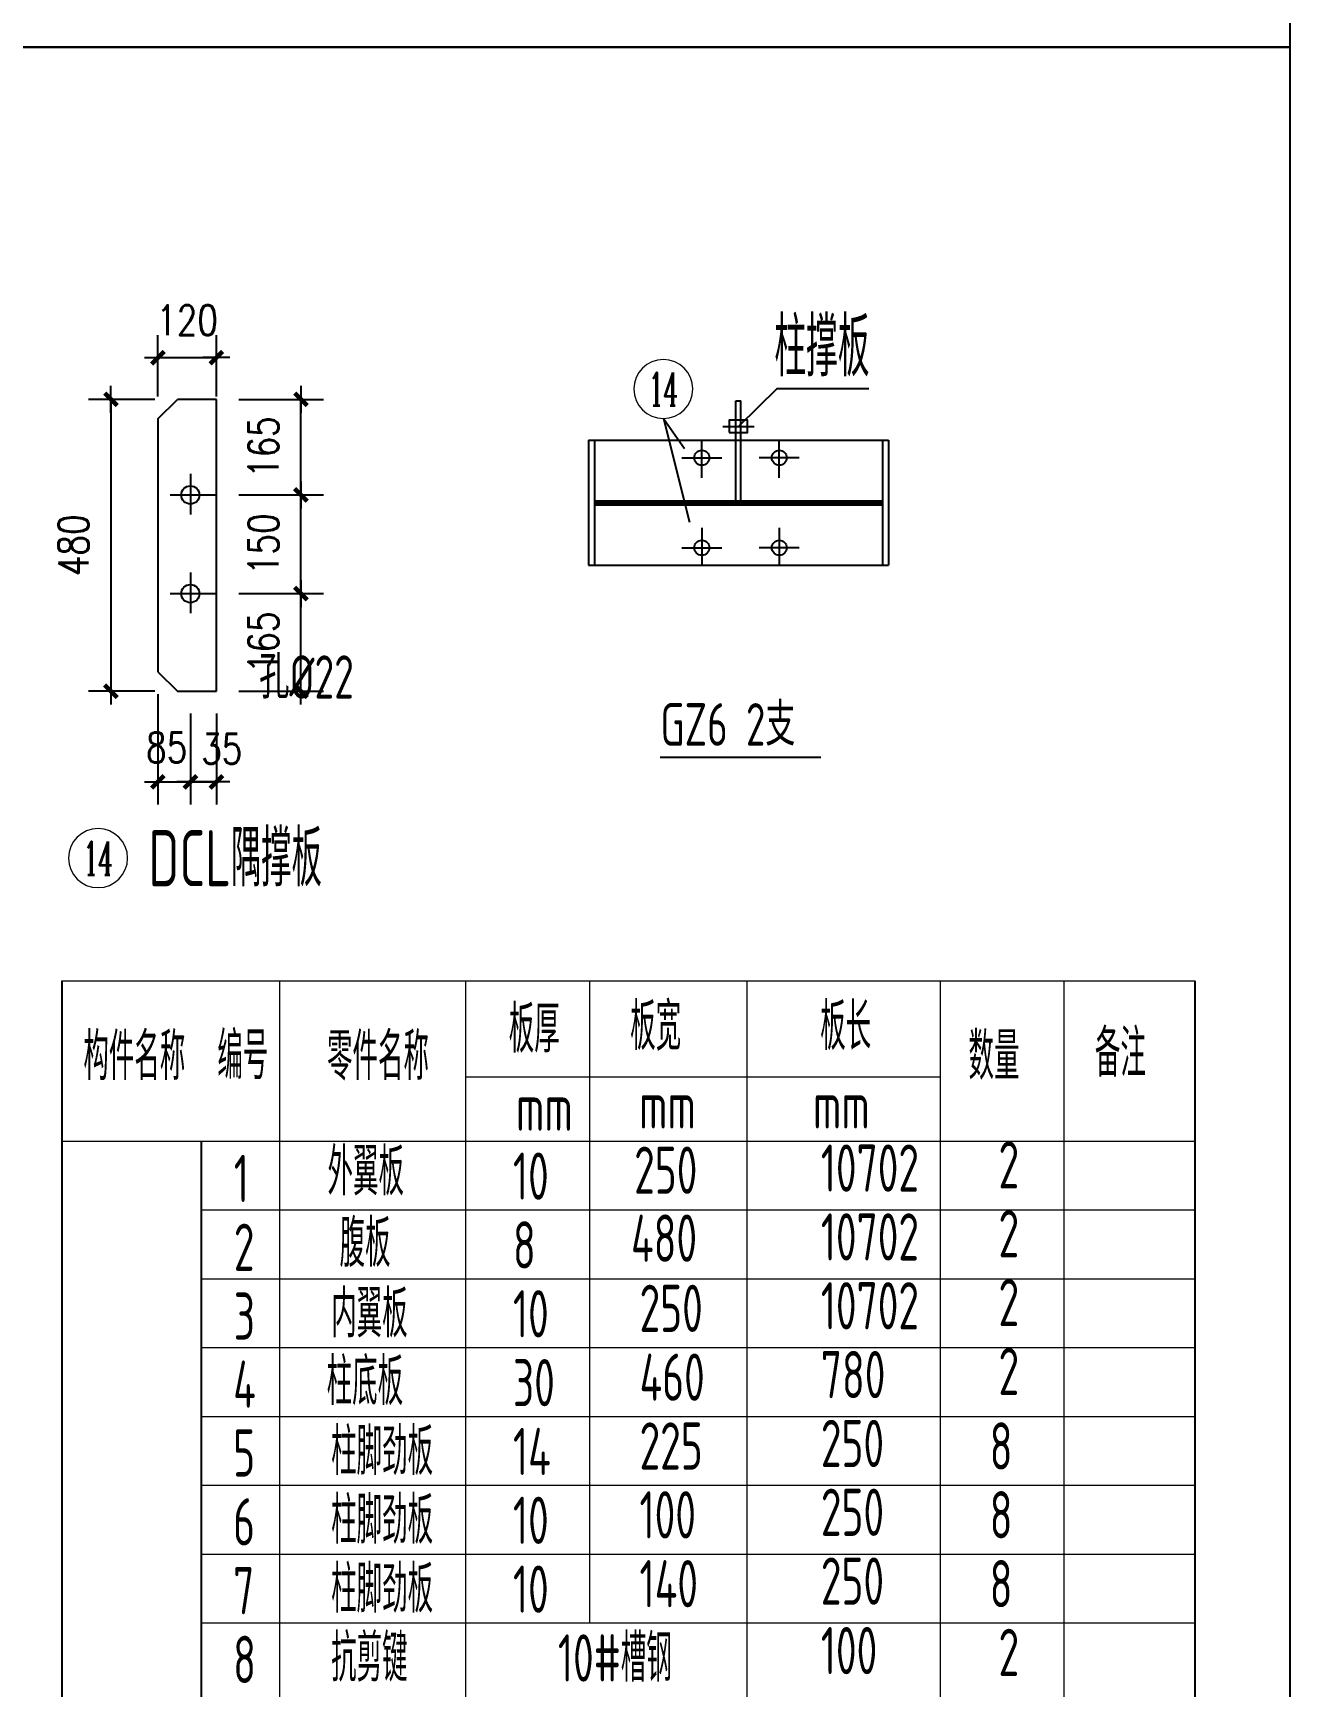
# Model space of a CAD drawing. Header units: millimetres. Extents: x 2451220 to 4527627, y -5186613 to -1639140.
# Drawn here: x 2494944 to 2499972, y -1769647 to -1763030 of the extents above; entities that cross this region are included whole.
import ezdxf
from ezdxf.enums import TextEntityAlignment as Align

# ---------------------------------------------------------------- set-up
doc = ezdxf.new("R2010")
doc.units = ezdxf.units.MM
doc.header["$LTSCALE"] = 1000
doc.header["$PDMODE"] = 34
doc.layers.add('钢架', color=7, linetype='Continuous', lineweight=25)
doc.styles.add('COMPLEX', font='COMPLEX')
doc.styles.add('DIM_FONT', font='simplex.shx', dxfattribs={"width": 0.8, "bigfont": 'hztxt.shx'})
doc.styles.add('hz', font='gbenor.shx', dxfattribs={"width": 0.75, "height": 100, "bigfont": 'gbcbig.shx'})
doc.styles.add('TSSD_Label', font='Tssdeng.shx', dxfattribs={"width": 0.7, "bigfont": 'hztxt.shx'})
doc.dimstyles.new('WGH(2)', dxfattribs={"dimscale": 1.2, "dimtxt": 100, "dimasz": 0.5, "dimexe": 75, "dimexo": 75, "dimgap": 75, "dimtad": 1, "dimdec": 0, "dimlfac": 0.5, "dimzin": 0, "dimdsep": 46, "dimtxsty": 'DIM_FONT', "dimblk1": '_DIMX', "dimblk2": '_DIMX', "dimsah": 1, "dimcen": 0.09, "dimclrd": 3, "dimclre": 3, "dimclrt": 7, "dimadec": 0, "dimazin": 0, "dimtfac": 1, "dimtdec": 0, "dimtix": 1, "dimtmove": 2, "dimatfit": 3, "dimldrblk": '_DIMX', "dimfxl": 1, "dimtolj": 1, "dimtzin": 0, "dimarcsym": 0})

# ---------------------------------------------------------------- blocks, each defined once
blk = doc.blocks.new('轴线标号')
at = {"lineweight": 13}
blk.add_circle((0, 0), 0.5, dxfattribs=at)
at = {"layer": '钢架', "lineweight": 13, "style": 'COMPLEX', "width": 1.041667}
blk.add_attdef('A', text='', height=0.56, dxfattribs=at).set_placement((-0.25, -0.28), (0.25, -0.28), align=Align.FIT)
blk = doc.blocks.new('_DIMX')
blk.add_line((-150, 0), (150, 0))
at = {"const_width": 50}
blk.add_lwpolyline([(-70, -70), (70, 70)], dxfattribs=at)
blk = doc.blocks.new('*D484')
at = {"color": 3, "lineweight": -2}
for p, q in [((2495431.1, -1764495.1), (2495165.5, -1764495.1)), ((2495255.5, -1764495.5), (2495255.5, -1765662.3)), ((2495431.1, -1765662.6), (2495165.5, -1765662.6))]:
    blk.add_line(p, q, dxfattribs=at)
at = {"layer": 'Defpoints', "color": 0}
for p in [(2495521.1, -1764495.1), (2495255.5, -1765662.6), (2495521.1, -1765662.6)]:
    blk.add_point(p, dxfattribs=at)
at = {"color": 3, "lineweight": -2, "xscale": 0.36, "yscale": 0.36, "zscale": 0.36}
for p, rotation in [((2495255.5, -1764495.1), 90), ((2495255.5, -1765662.6), 270)]:
    blk.add_blockref('_DIMX', p, dxfattribs=dict(at, rotation=rotation))
at = {"color": 7, "insert": (2495105.5, -1765078.9), "char_height": 120, "attachment_point": 5, "rotation": 90, "style": 'DIM_FONT'}
blk.add_mtext('\\A1;480', dxfattribs=at)
blk = doc.blocks.new('*D2218')
at = {"color": 3, "lineweight": -2}
for p, q in [((2495443.1, -1764483.1), (2495443.1, -1764238.2)), ((2495677.1, -1764483.1), (2495677.1, -1764238.2)), ((2495442.8, -1764328.2), (2495442.4, -1764328.2)), ((2495443.1, -1764328.2), (2495677.1, -1764328.2)), ((2495677.5, -1764328.2), (2495677.8, -1764328.2))]:
    blk.add_line(p, q, dxfattribs=at)
at = {"layer": 'Defpoints', "color": 0}
for p in [(2495677.1, -1764328.2), (2495443.1, -1764573.1), (2495677.1, -1764573.1)]:
    blk.add_point(p, dxfattribs=at)
at = {"color": 3, "lineweight": -2, "xscale": 0.36, "yscale": 0.36, "zscale": 0.36}
blk.add_blockref('_DIMX', (2495443.1, -1764328.2), dxfattribs=at)
at = {"color": 3, "lineweight": -2, "xscale": 0.36, "yscale": 0.36, "zscale": 0.36, "rotation": 180}
blk.add_blockref('_DIMX', (2495677.1, -1764328.2), dxfattribs=at)
at = {"color": 7, "insert": (2495560.1, -1764178.2), "char_height": 120, "attachment_point": 5, "style": 'DIM_FONT'}
blk.add_mtext('\\A1;120', dxfattribs=at)
blk = doc.blocks.new('*D2219')
at = {"color": 3, "lineweight": -2}
for p, q in [((2495443.1, -1765674.6), (2495443.1, -1766115.5)), ((2495573.1, -1765752.6), (2495573.1, -1766115.5)), ((2495442.8, -1766025.5), (2495442.4, -1766025.5)), ((2495443.1, -1766025.5), (2495573.1, -1766025.5)), ((2495573.5, -1766025.5), (2495573.8, -1766025.5))]:
    blk.add_line(p, q, dxfattribs=at)
at = {"layer": 'Defpoints', "color": 0}
for p in [(2495443.1, -1765584.6), (2495573.1, -1765662.6), (2495573.1, -1766025.5)]:
    blk.add_point(p, dxfattribs=at)
at = {"color": 3, "lineweight": -2, "xscale": 0.36, "yscale": 0.36, "zscale": 0.36}
blk.add_blockref('_DIMX', (2495443.1, -1766025.5), dxfattribs=at)
at = {"color": 3, "lineweight": -2, "xscale": 0.36, "yscale": 0.36, "zscale": 0.36, "rotation": 180}
blk.add_blockref('_DIMX', (2495573.1, -1766025.5), dxfattribs=at)
at = {"color": 7, "insert": (2495478.5, -1765887.8), "char_height": 120, "attachment_point": 5, "style": 'DIM_FONT'}
blk.add_mtext('\\A1;85', dxfattribs=at)
blk = doc.blocks.new('*D485')
at = {"color": 3, "lineweight": -2}
for p, q in [((2495573.1, -1765752.6), (2495573.1, -1766115.5)), ((2495677.1, -1765752.6), (2495677.1, -1766115.5)), ((2495572.8, -1766025.5), (2495572.4, -1766025.5)), ((2495573.1, -1766025.5), (2495677.1, -1766025.5)), ((2495677.5, -1766025.5), (2495677.8, -1766025.5))]:
    blk.add_line(p, q, dxfattribs=at)
at = {"layer": 'Defpoints', "color": 0}
for p in [(2495573.1, -1765662.6), (2495677.1, -1765662.6), (2495677.1, -1766025.5)]:
    blk.add_point(p, dxfattribs=at)
at = {"color": 3, "lineweight": -2, "xscale": 0.36, "yscale": 0.36, "zscale": 0.36}
blk.add_blockref('_DIMX', (2495573.1, -1766025.5), dxfattribs=at)
at = {"color": 3, "lineweight": -2, "xscale": 0.36, "yscale": 0.36, "zscale": 0.36, "rotation": 180}
blk.add_blockref('_DIMX', (2495677.1, -1766025.5), dxfattribs=at)
at = {"color": 7, "insert": (2495698.8, -1765893.3), "char_height": 120, "attachment_point": 5, "style": 'DIM_FONT'}
blk.add_mtext('\\A1;35', dxfattribs=at)
blk = doc.blocks.new('*D2220')
at = {"color": 3, "lineweight": -2}
for p, q in [((2495767.1, -1765272.2), (2496105.5, -1765272.2)), ((2496015.5, -1765271.9), (2496015.5, -1765271.5)), ((2496015.5, -1765662.6), (2496015.5, -1765272.2)), ((2495767.1, -1765662.6), (2496105.5, -1765662.6)), ((2496015.5, -1765663), (2496015.5, -1765663.3))]:
    blk.add_line(p, q, dxfattribs=at)
at = {"layer": 'Defpoints', "color": 0}
for p in [(2495677.1, -1765272.2), (2496015.5, -1765272.2), (2495677.1, -1765662.6)]:
    blk.add_point(p, dxfattribs=at)
at = {"color": 3, "lineweight": -2, "xscale": 0.36, "yscale": 0.36, "zscale": 0.36}
for p, rotation in [((2496015.5, -1765272.2), 270), ((2496015.5, -1765662.6), 90)]:
    blk.add_blockref('_DIMX', p, dxfattribs=dict(at, rotation=rotation))
at = {"color": 7, "insert": (2495865.5, -1765467.4), "char_height": 120, "attachment_point": 5, "rotation": 90, "style": 'DIM_FONT'}
blk.add_mtext('\\A1;165', dxfattribs=at)
blk = doc.blocks.new('*D2221')
at = {"color": 3, "lineweight": -2}
for p, q in [((2495767.1, -1764495.1), (2496105.5, -1764495.1)), ((2496015.5, -1764494.8), (2496015.5, -1764494.4)), ((2496015.5, -1764877.5), (2496015.5, -1764495.1)), ((2495767.1, -1764877.5), (2496105.5, -1764877.5)), ((2496015.5, -1764877.8), (2496015.5, -1764878.2))]:
    blk.add_line(p, q, dxfattribs=at)
at = {"layer": 'Defpoints', "color": 0}
for p in [(2495677.1, -1764495.1), (2496015.5, -1764495.1), (2495677.1, -1764877.5)]:
    blk.add_point(p, dxfattribs=at)
at = {"color": 3, "lineweight": -2, "xscale": 0.36, "yscale": 0.36, "zscale": 0.36}
for p, rotation in [((2496015.5, -1764495.1), 270), ((2496015.5, -1764877.5), 90)]:
    blk.add_blockref('_DIMX', p, dxfattribs=dict(at, rotation=rotation))
at = {"color": 7, "insert": (2495865.5, -1764686.3), "char_height": 120, "attachment_point": 5, "rotation": 90, "style": 'DIM_FONT'}
blk.add_mtext('\\A1;165', dxfattribs=at)
blk = doc.blocks.new('*D486')
at = {"color": 3, "lineweight": -2}
for p, q in [((2495767.1, -1764877.5), (2496105.5, -1764877.5)), ((2496015.5, -1764877.1), (2496015.5, -1764876.8)), ((2496015.5, -1765272.2), (2496015.5, -1764877.5)), ((2495767.1, -1765272.2), (2496105.5, -1765272.2)), ((2496015.5, -1765272.6), (2496015.5, -1765273))]:
    blk.add_line(p, q, dxfattribs=at)
at = {"layer": 'Defpoints', "color": 0}
for p in [(2495677.1, -1764877.5), (2496015.5, -1764877.5), (2495677.1, -1765272.2)]:
    blk.add_point(p, dxfattribs=at)
at = {"color": 3, "lineweight": -2, "xscale": 0.36, "yscale": 0.36, "zscale": 0.36}
for p, rotation in [((2496015.5, -1764877.5), 270), ((2496015.5, -1765272.2), 90)]:
    blk.add_blockref('_DIMX', p, dxfattribs=dict(at, rotation=rotation))
at = {"color": 7, "insert": (2495865.5, -1765074.9), "char_height": 120, "attachment_point": 5, "rotation": 90, "style": 'DIM_FONT'}
blk.add_mtext('\\A1;150', dxfattribs=at)

msp = doc.modelspace()

# ---------------------------------------------------------------- linework, layer by layer
for p, q in [((2497920.1, -1764451.2), (2497765.7, -1764603)), ((2497920.1, -1764451.2), (2498287.5, -1764451.2)), ((2497755.8, -1764900.9), (2497755.8, -1764500.9)), ((2497755.8, -1764500.9), (2497775.8, -1764500.9)), ((2497775.8, -1764900.9), (2497775.8, -1764500.9)), ((2497465.4, -1764571.6), (2497550.3, -1764691.6)), ((2497465.4, -1764571.6), (2497569.6, -1764986.7)), ((2497703, -1764603), (2497828.4, -1764603)), ((2497165.8, -1764658.9), (2497165.8, -1765158.9)), ((2497165.8, -1764658.9), (2498365.8, -1764658.9)), ((2497189.8, -1764658.9), (2497189.8, -1765158.9)), ((2497619.3, -1764808.9), (2497619.3, -1764658.9)), ((2497929.2, -1764808.9), (2497929.2, -1764658.9)), ((2498341.8, -1764658.9), (2498341.8, -1765158.9)), ((2498365.8, -1764658.9), (2498365.8, -1765158.9)), ((2497539.3, -1764728.9), (2497699.3, -1764728.9)), ((2498009.2, -1764728.9), (2497849.2, -1764728.9)), ((2497189.8, -1764900.9), (2498341.8, -1764900.9)), ((2497189.8, -1764908.9), (2498341.8, -1764908.9)), ((2497189.8, -1764916.9), (2498341.8, -1764916.9)), ((2497619.3, -1765008.9), (2497619.3, -1765158.9)), ((2497929.2, -1765008.9), (2497929.2, -1765158.9)), ((2497539.3, -1765088.9), (2497699.3, -1765088.9)), ((2498009.2, -1765088.9), (2497849.2, -1765088.9)), ((2497165.8, -1765158.9), (2498365.8, -1765158.9)), ((2497452, -1765926.8), (2498094.9, -1765926.8)), ((2499592, -1766822), (2499592, -1774869.8))]:
    msp.add_line(p, q)
at = {"color": 0}
for p, q in [((2495443.1, -1764573.1), (2495521.1, -1764495.1)), ((2495677.1, -1764495.1), (2495521.1, -1764495.1)), ((2495677.1, -1765662.6), (2495677.1, -1764495.1)), ((2495443.1, -1764573.1), (2495443.1, -1765584.6)), ((2495573.1, -1764793.6), (2495573.1, -1764956)), ((2495492.1, -1764877.5), (2495677.1, -1764877.5)), ((2495573.1, -1765188.4), (2495573.1, -1765350.8)), ((2495492.1, -1765272.2), (2495677.1, -1765272.2)), ((2495443.1, -1765584.6), (2495521.1, -1765662.6)), ((2495521.1, -1765662.6), (2495677.1, -1765662.6))]:
    msp.add_line(p, q, dxfattribs=at)
at = {"color": 1}
for p, q in [((2495058.8, -1766822), (2495058.8, -1774869.8)), ((2495617.8, -1774869.8), (2495617.8, -1767462.7))]:
    msp.add_line(p, q, dxfattribs=at)
for points in [[(2499972, -1763085.3), (2483552.7, -1763085.3), (2483552.7, -1750128.4), (2499972, -1750128.4)], [(2499972, -1776042.3), (2483552.7, -1776042.3), (2483552.7, -1763085.3), (2499972, -1763085.3)], [(2497729, -1764627.3), (2497802.1, -1764627.3), (2497802.1, -1764578.6), (2497729, -1764578.6)]]:
    msp.add_lwpolyline(points, close=True)
for centre in [(2497619.3, -1764728.9), (2497929.2, -1764728.9), (2497619.3, -1765088.9), (2497929.2, -1765088.9)]:
    msp.add_circle(centre, 30)
at = {"color": 0}
for centre in [(2495573.1, -1764877.5), (2495573.1, -1765272.2)]:
    msp.add_circle(centre, 36.4, dxfattribs=at)
at = {"layer": '钢架', "lineweight": 13}
for p, q in [((2495058.8, -1766822), (2499592, -1766822)), ((2495929.8, -1766822), (2495929.8, -1774269.9)), ((2496673.4, -1766822), (2496673.4, -1772475.9)), ((2497169.3, -1766822), (2497169.3, -1769391)), ((2497798.8, -1766822), (2497798.8, -1772754)), ((2498572.8, -1766822), (2498572.8, -1774269.9)), ((2499068, -1766822), (2499068, -1774269.9)), ((2496673.4, -1767205.2), (2498572.8, -1767205.2)), ((2495058.8, -1767462.7), (2499592, -1767462.7)), ((2495617.8, -1767738.1), (2499592, -1767738.1)), ((2495617.8, -1768013.6), (2499592, -1768013.6)), ((2495617.8, -1768289), (2499592, -1768289)), ((2495617.8, -1768289), (2499592, -1768289)), ((2495617.8, -1768564.4), (2499592, -1768564.4)), ((2495617.8, -1768839.8), (2499592, -1768839.8)), ((2495617.8, -1769115.3), (2499592, -1769115.3)), ((2495617.8, -1769390.7), (2499592, -1769390.7))]:
    msp.add_line(p, q, dxfattribs=at)

# ---------------------------------------------------------------- block references
ref = msp.add_blockref('轴线标号', (2497465.4, -1764453.5), dxfattribs=dict(xscale=-236.1316046467982, yscale=236.1316046467982, zscale=236.1316046469508))
ref.add_attrib('A', '14', dxfattribs={"layer": '钢架', "lineweight": 13, "height": 132.23, "style": 'COMPLEX', "width": 0.604839}).set_placement((2497406.4, -1764519.6), (2497524.5, -1764519.6), align=Align.FIT)
ref = msp.add_blockref('轴线标号', (2495204, -1766330.7), dxfattribs=dict(xscale=-236.1316046467982, yscale=236.1316046467982, zscale=236.1316046469508))
ref.add_attrib('A', '14', dxfattribs={"layer": '钢架', "lineweight": 13, "height": 132.23, "style": 'COMPLEX', "width": 0.604839}).set_placement((2495144.9, -1766396.8), (2495263, -1766396.8), align=Align.FIT)

# ---------------------------------------------------------------- texts
at = {"color": 0, "style": 'TSSD_Label', "width": 0.7}
msp.add_text('孔%%C22', height=173.11, dxfattribs=at).set_placement((2496227.4, -1765744.3), align=Align.BOTTOM_RIGHT)
msp.add_text('GZ6 2支', height=170.7, dxfattribs=at).set_placement((2497453.6, -1765881.1))
at = {"layer": '钢架', "lineweight": 13, "insert": (2497909.3, -1764167.6), "char_height": 235.2, "attachment_point": 1, "style": 'hz'}
msp.add_mtext_dynamic_manual_height_columns('柱撑板', width=1506.743, gutter_width=12.5, heights=[336], dxfattribs=at).dxf.set("width", 1476.608)
at = {"layer": '钢架', "lineweight": 13, "attachment_point": 1, "style": 'hz'}
for s, insert, char_height, width in [('  DCL隅撑板', (2495222.5, -1766218.5), 224.64, 920.627), ('板厚', (2496846.8, -1766920.2), 188.86, 774.007), ('板宽', (2497332.6, -1766909.5), 188.86, 774.007), ('板长', (2498092.9, -1766909.5), 188.86, 774.007), ('构件名称', (2495145, -1767029.8), 188.86, 774.007), ('编号', (2495681, -1767026.4), 188.86, 774.007), ('零件名称', (2496119.7, -1767029.8), 188.86, 774.007), ('数量', (2498686.1, -1767028.2), 188.86, 774.007), ('备注', (2499191.8, -1767016.1), 188.86, 774.007), ('mm', (2496875.9, -1767232.7), 188.86, 774.007), ('mm', (2497368.3, -1767223.8), 188.86, 774.007), ('mm', (2498064, -1767223.8), 188.86, 774.007), ('外翼板', (2496121.8, -1767490.8), 188.86, 774.007), ('\\pi400,t600;    10', (2496156.5, -1767508.5), 188.863, 1172.138), ('\\pi400,t600;    250', (2496641.3, -1767484.9), 188.863, 1172.138), ('\\pi400,t600;    10702', (2497388.2, -1767476.4), 188.863, 1172.138), ('\\pi400,t600;    2', (2498099.1, -1767463.6), 188.863, 1172.138), ('1', (2495747, -1767517.8), 188.9, 774.007), ('腹板', (2496170, -1767777.2), 188.86, 774.007), ('\\pi400,t600;    480', (2496628.6, -1767756.9), 188.863, 1172.138), ('\\pi400,t600;    10702', (2497388.2, -1767751.8), 188.863, 1172.138), ('\\pi400,t600;    2', (2498099.1, -1767739), 188.863, 1172.138), ('2', (2495747, -1767793.2), 188.9, 774.007), ('\\pi400,t600;    8', (2496156.5, -1767783.9), 188.863, 1172.138), ('内翼板', (2496136.3, -1768059), 188.86, 774.007), ('\\pi400,t600;    250', (2496662.9, -1768037.5), 188.863, 1172.138), ('\\pi400,t600;    10702', (2497388.2, -1768027.2), 188.863, 1172.138), ('\\pi400,t600;    2', (2498099.1, -1768014.4), 188.863, 1172.138), ('3', (2495747, -1768068.7), 188.9, 774.007), ('\\pi400,t600;    10', (2496156.5, -1768059.3), 188.863, 1172.138), ('柱底板', (2496118.3, -1768330.3), 188.86, 774.007), ('\\pi400,t600;    780', (2497388.2, -1768302.6), 188.863, 1172.138), ('\\pi400,t600;    2', (2498099.1, -1768289.8), 188.863, 1172.138), ('4', (2495744.3, -1768340.7), 188.9, 774.007), ('\\pi400,t600;    30', (2496156.5, -1768334.8), 188.863, 1172.138), ('\\pi400,t600;    460', (2496662.9, -1768312.9), 188.863, 1172.138), ('5', (2495744.3, -1768616.1), 188.9, 774.007), ('柱脚劲板', (2496136.3, -1768609.9), 188.86, 774.007), ('\\pi400,t600;    14', (2496156.5, -1768610.2), 188.863, 1172.138), ('\\pi400,t600;    225', (2496662.9, -1768588.3), 188.863, 1172.138), ('\\pi400,t600;    250', (2497388.2, -1768578.1), 188.863, 1172.138), ('\\pi400,t600;   8', (2498140.5, -1768588.3), 188.863, 1172.138), ('6', (2495744.3, -1768891.5), 188.9, 774.007), ('柱脚劲板', (2496136.3, -1768885.3), 188.86, 774.007), ('\\pi400,t600;    10', (2496156.5, -1768885.6), 188.863, 1172.138), ('\\pi400,t600;    100', (2496662.9, -1768863.8), 188.863, 1172.138), ('\\pi400,t600;    250', (2497388.2, -1768853.5), 188.863, 1172.138), ('\\pi400,t600;   8', (2498140.5, -1768863.7), 188.863, 1172.138), ('7', (2495744.3, -1769167), 188.9, 774.007), ('柱脚劲板', (2496136.3, -1769160.7), 188.86, 774.007), ('\\pi400,t600;    10', (2496156.5, -1769161), 188.863, 1172.138), ('\\pi400,t600;    140', (2496662.9, -1769139.2), 188.863, 1172.138), ('\\pi400,t600;    250', (2497388.2, -1769128.9), 188.863, 1172.138), ('\\pi400,t600;   8', (2498140.5, -1769139.2), 188.863, 1172.138), ('抗剪键', (2496136.3, -1769436.2), 188.86, 774.007), ('\\pi400,t600;    10#槽钢', (2496336.5, -1769436.5), 188.863, 1172.138), ('\\pi400,t600;    100', (2497388.2, -1769406.9), 188.863, 1172.138), ('\\pi400,t600;    2', (2498099.1, -1769414.1), 188.863, 1172.138), ('8', (2495744.3, -1769442.4), 188.9, 774.007)]:
    msp.add_mtext(s, dxfattribs=dict(at, insert=insert, char_height=char_height, width=width))

# ---------------------------------------------------------------- dimensions: what is measured, and where the dimension line sits
at = {"color": 0}
dim = msp.add_linear_dim(base=(2495677.1, -1764328.2), p1=(2495443.1, -1764573.1), p2=(2495677.1, -1764573.1), text='120', dimstyle='WGH(2)', override={"dimasz": 0.3}, dxfattribs=at)
dim.commit()
dim.dimension.update_dxf_attribs({"geometry": '*D2218', "text_midpoint": (2495560.1, -1764178.2)})
for base, p1, p2, text, override, picture, middle in [((2495255.5, -1765662.6), (2495521.1, -1764495.1), (2495521.1, -1765662.6), '480', {"dimtxt": 100, "dimasz": 0.3}, '*D484', (2495105.5, -1765078.9)), ((2496015.5, -1764495.1), (2495677.1, -1764877.5), (2495677.1, -1764495.1), '165', {"dimasz": 0.3}, '*D2221', (2495865.5, -1764686.3)), ((2496015.5, -1764877.5), (2495677.1, -1765272.2), (2495677.1, -1764877.5), '150', {"dimasz": 0.3}, '*D486', (2495865.5, -1765074.9)), ((2496015.5, -1765272.2), (2495677.1, -1765662.6), (2495677.1, -1765272.2), '165', {"dimasz": 0.3}, '*D2220', (2495865.5, -1765467.4))]:
    dim = msp.add_linear_dim(base=base, p1=p1, p2=p2, angle=90, text=text, dimstyle='WGH(2)', override=override, dxfattribs=at)
    dim.commit()
    dim.dimension.update_dxf_attribs({"geometry": picture, "text_midpoint": middle})
for base, p1, p2, text, picture, middle in [((2495573.1, -1766025.5), (2495443.1, -1765584.6), (2495573.1, -1765662.6), '85', '*D2219', (2495478.5, -1765887.8)), ((2495677.1, -1766025.5), (2495573.1, -1765662.6), (2495677.1, -1765662.6), '35', '*D485', (2495698.8, -1765893.3))]:
    dim = msp.add_linear_dim(base=base, p1=p1, p2=p2, text=text, dimstyle='WGH(2)', override={"dimasz": 0.3}, dxfattribs=at)
    dim.commit()
    dim.dimension.update_dxf_attribs({"geometry": picture, "text_midpoint": middle, "dimtype": 160})

doc.saveas('drawing.dxf')
